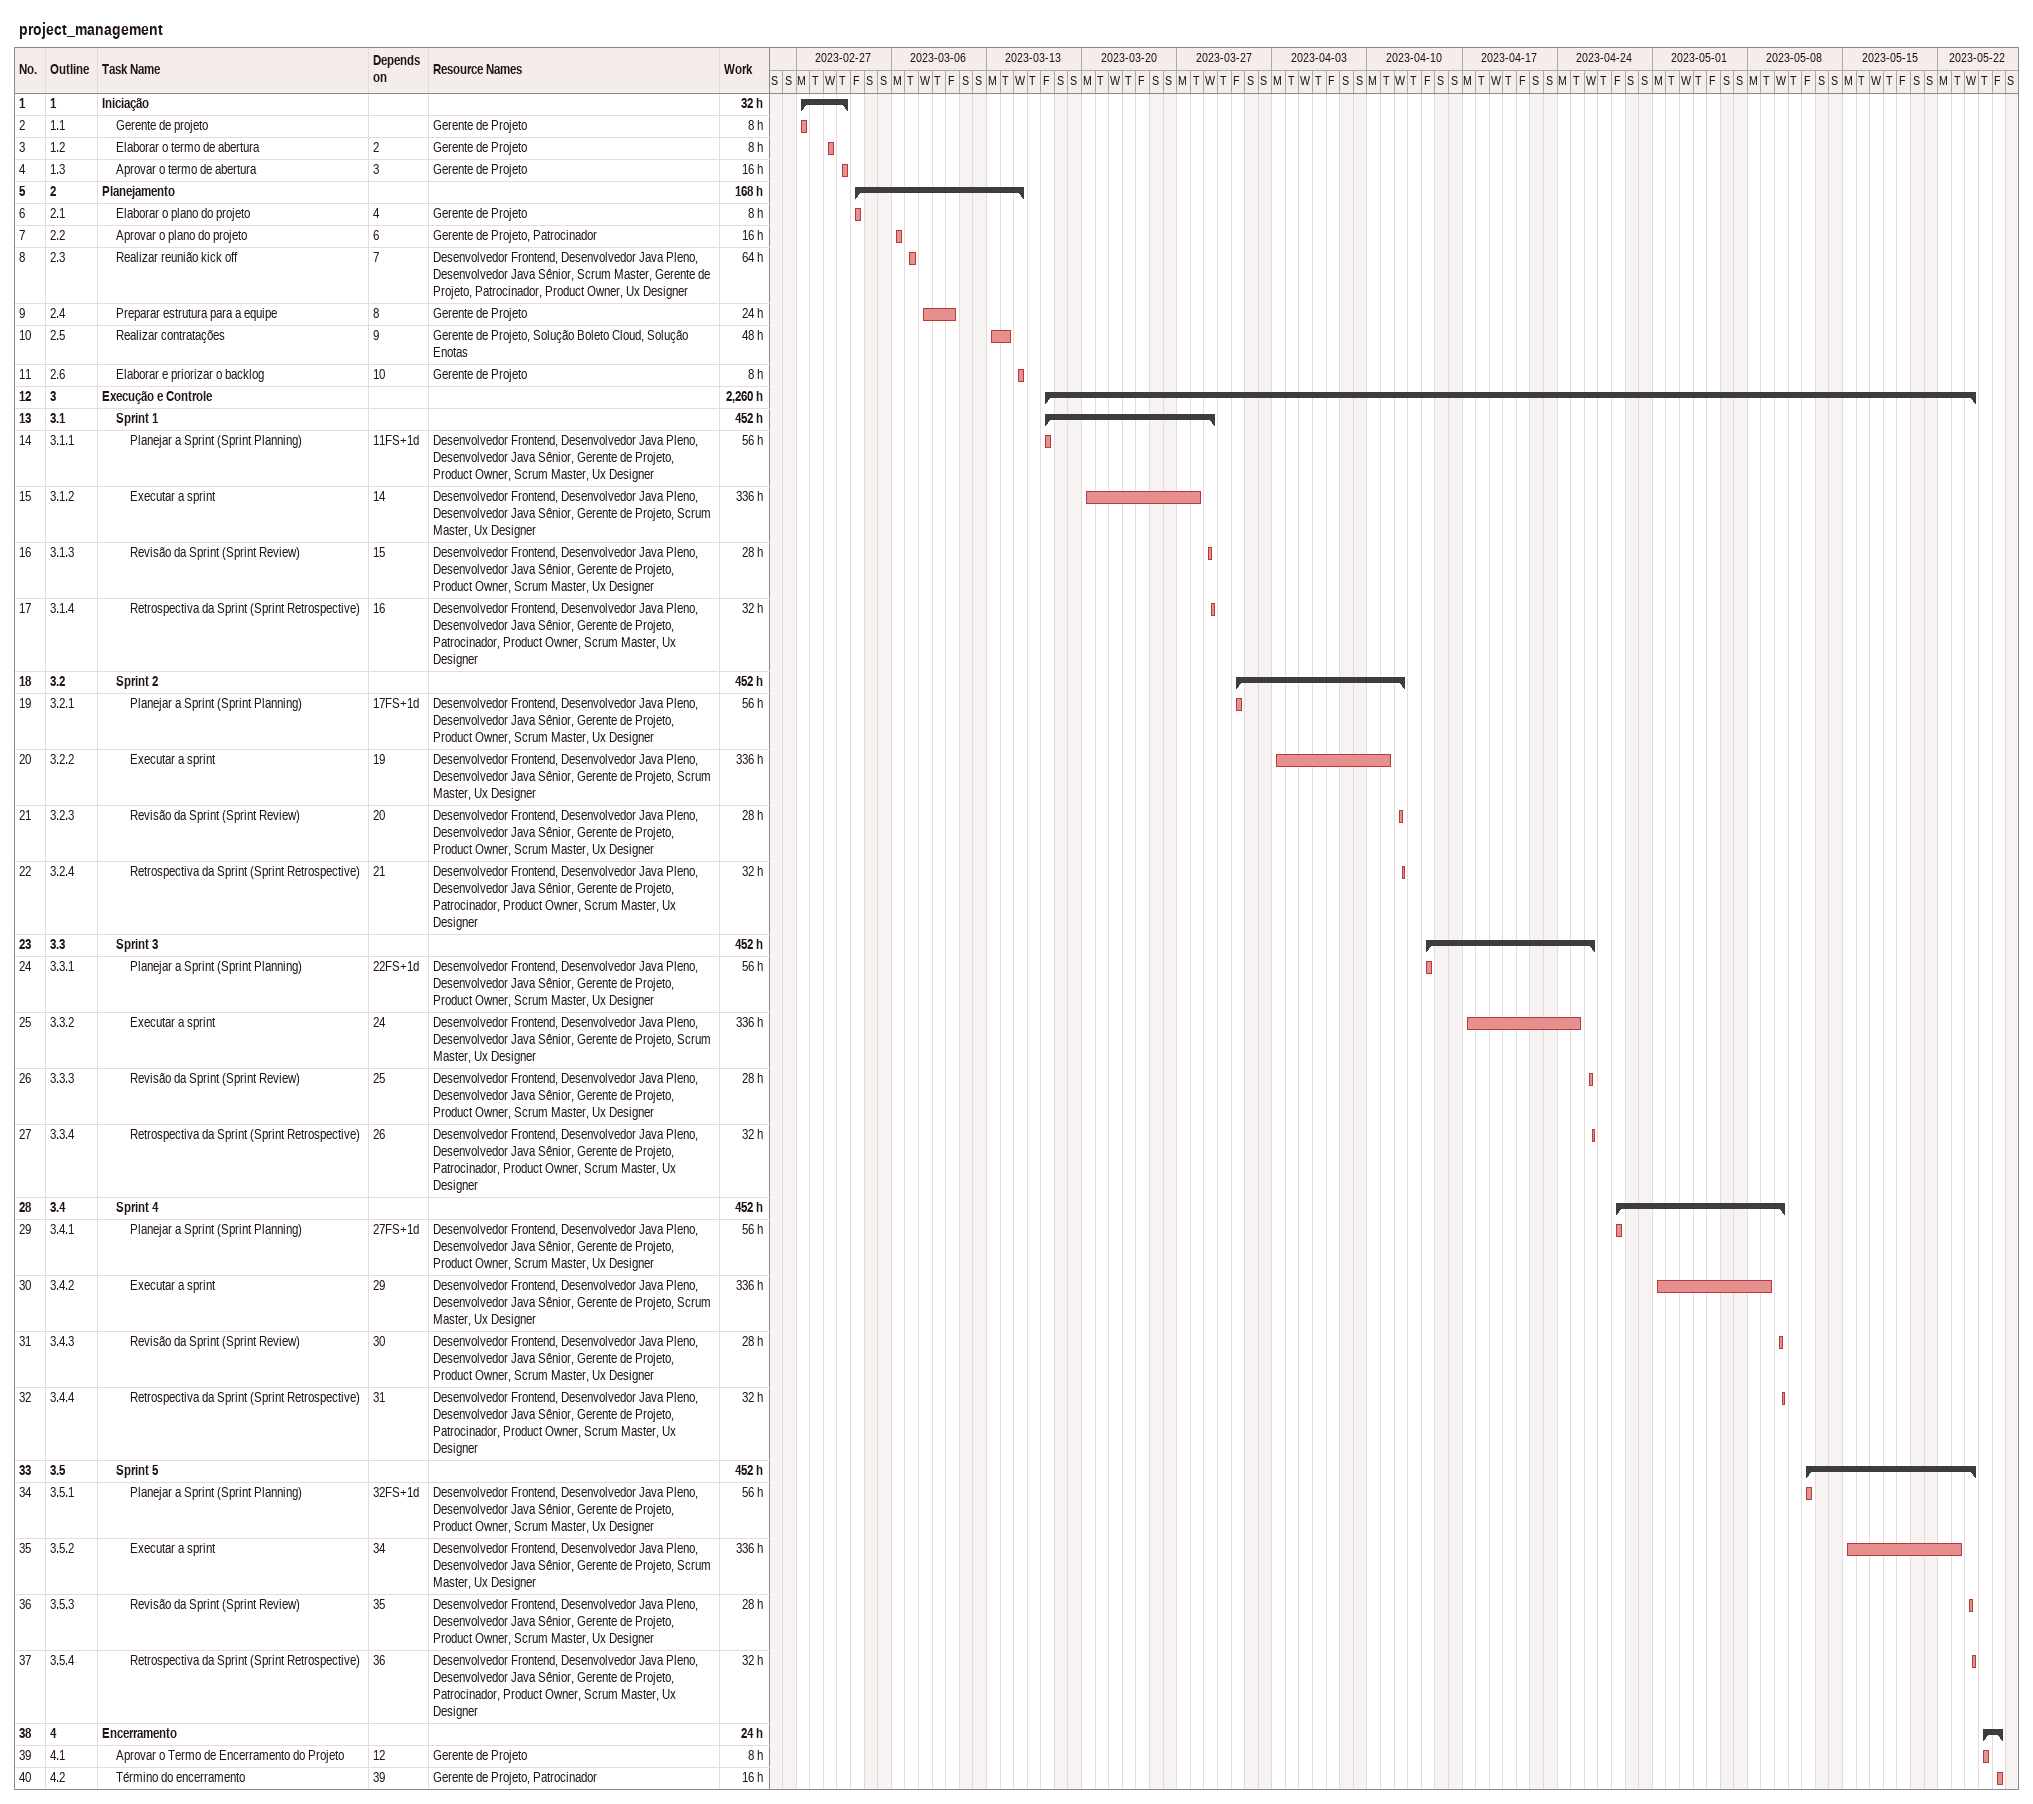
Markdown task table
project_management

| ID | WBS | Task | Start | Finish | Predecessors | Resources | Work (h) |
|---|---|---|---|---|---|---|---|
| 1 | 1 | **Iniciação** | 2023-02-27 | 2023-03-02 |  |  | 32 |
| 2 | 1.1 | Gerente de projeto | 2023-02-27 | 2023-02-27 |  | Gerente de Projeto | 8 |
| 3 | 1.2 | Elaborar o termo de abertura | 2023-03-01 | 2023-03-01 | 2 | Gerente de Projeto | 8 |
| 4 | 1.3 | Aprovar o termo de abertura | 2023-03-02 | 2023-03-02 | 3 | Gerente de Projeto | 16 |
| 5 | 2 | **Planejamento** | 2023-03-03 | 2023-03-15 |  |  | 168 |
| 6 | 2.1 | Elaborar o plano do projeto | 2023-03-03 | 2023-03-03 | 4 | Gerente de Projeto | 8 |
| 7 | 2.2 | Aprovar o plano do projeto | 2023-03-06 | 2023-03-06 | 6 | Gerente de Projeto, Patrocinador | 16 |
| 8 | 2.3 | Realizar reunião kick off | 2023-03-07 | 2023-03-07 | 7 | Desenvolvedor Frontend, Desenvolvedor Java Pleno, Desenvolvedor Java Sênior, Scrum Master, Gerente de Projeto, Patrocinador, Product Owner, Ux Designer | 64 |
| 9 | 2.4 | Preparar estrutura para a equipe | 2023-03-08 | 2023-03-10 | 8 | Gerente de Projeto | 24 |
| 10 | 2.5 | Realizar contratações | 2023-03-13 | 2023-03-14 | 9 | Gerente de Projeto, Solução Boleto Cloud, Solução Enotas | 48 |
| 11 | 2.6 | Elaborar e priorizar o backlog | 2023-03-15 | 2023-03-15 | 10 | Gerente de Projeto | 8 |
| 12 | 3 | **Execução e Controle** | 2023-03-17 | 2023-05-24 |  |  | 2260 |
| 13 | 3.1 | **Sprint 1** | 2023-03-17 | 2023-03-29 |  |  | 452 |
| 14 | 3.1.1 | Planejar a Sprint (Sprint Planning) | 2023-03-17 | 2023-03-17 | 11FS+1d | Desenvolvedor Frontend, Desenvolvedor Java Pleno, Desenvolvedor Java Sênior, Gerente de Projeto, Product Owner, Scrum Master, Ux Designer | 56 |
| 15 | 3.1.2 | Executar a sprint | 2023-03-20 | 2023-03-28 | 14 | Desenvolvedor Frontend, Desenvolvedor Java Pleno, Desenvolvedor Java Sênior, Gerente de Projeto, Scrum Master, Ux Designer | 336 |
| 16 | 3.1.3 | Revisão da Sprint (Sprint Review) | 2023-03-29 | 2023-03-29 | 15 | Desenvolvedor Frontend, Desenvolvedor Java Pleno, Desenvolvedor Java Sênior, Gerente de Projeto, Product Owner, Scrum Master, Ux Designer | 28 |
| 17 | 3.1.4 | Retrospectiva da Sprint (Sprint Retrospective) | 2023-03-29 | 2023-03-29 | 16 | Desenvolvedor Frontend, Desenvolvedor Java Pleno, Desenvolvedor Java Sênior, Gerente de Projeto, Patrocinador, Product Owner, Scrum Master, Ux Designer | 32 |
| 18 | 3.2 | **Sprint 2** | 2023-03-31 | 2023-04-12 |  |  | 452 |
| 19 | 3.2.1 | Planejar a Sprint (Sprint Planning) | 2023-03-31 | 2023-03-31 | 17FS+1d | Desenvolvedor Frontend, Desenvolvedor Java Pleno, Desenvolvedor Java Sênior, Gerente de Projeto, Product Owner, Scrum Master, Ux Designer | 56 |
| 20 | 3.2.2 | Executar a sprint | 2023-04-03 | 2023-04-11 | 19 | Desenvolvedor Frontend, Desenvolvedor Java Pleno, Desenvolvedor Java Sênior, Gerente de Projeto, Scrum Master, Ux Designer | 336 |
| 21 | 3.2.3 | Revisão da Sprint (Sprint Review) | 2023-04-12 | 2023-04-12 | 20 | Desenvolvedor Frontend, Desenvolvedor Java Pleno, Desenvolvedor Java Sênior, Gerente de Projeto, Product Owner, Scrum Master, Ux Designer | 28 |
| 22 | 3.2.4 | Retrospectiva da Sprint (Sprint Retrospective) | 2023-04-12 | 2023-04-12 | 21 | Desenvolvedor Frontend, Desenvolvedor Java Pleno, Desenvolvedor Java Sênior, Gerente de Projeto, Patrocinador, Product Owner, Scrum Master, Ux Designer | 32 |
| 23 | 3.3 | **Sprint 3** | 2023-04-14 | 2023-04-26 |  |  | 452 |
| 24 | 3.3.1 | Planejar a Sprint (Sprint Planning) | 2023-04-14 | 2023-04-14 | 22FS+1d | Desenvolvedor Frontend, Desenvolvedor Java Pleno, Desenvolvedor Java Sênior, Gerente de Projeto, Product Owner, Scrum Master, Ux Designer | 56 |
| 25 | 3.3.2 | Executar a sprint | 2023-04-17 | 2023-04-25 | 24 | Desenvolvedor Frontend, Desenvolvedor Java Pleno, Desenvolvedor Java Sênior, Gerente de Projeto, Scrum Master, Ux Designer | 336 |
| 26 | 3.3.3 | Revisão da Sprint (Sprint Review) | 2023-04-26 | 2023-04-26 | 25 | Desenvolvedor Frontend, Desenvolvedor Java Pleno, Desenvolvedor Java Sênior, Gerente de Projeto, Product Owner, Scrum Master, Ux Designer | 28 |
| 27 | 3.3.4 | Retrospectiva da Sprint (Sprint Retrospective) | 2023-04-26 | 2023-04-26 | 26 | Desenvolvedor Frontend, Desenvolvedor Java Pleno, Desenvolvedor Java Sênior, Gerente de Projeto, Patrocinador, Product Owner, Scrum Master, Ux Designer | 32 |
| 28 | 3.4 | **Sprint 4** | 2023-04-28 | 2023-05-10 |  |  | 452 |
| 29 | 3.4.1 | Planejar a Sprint (Sprint Planning) | 2023-04-28 | 2023-04-28 | 27FS+1d | Desenvolvedor Frontend, Desenvolvedor Java Pleno, Desenvolvedor Java Sênior, Gerente de Projeto, Product Owner, Scrum Master, Ux Designer | 56 |
| 30 | 3.4.2 | Executar a sprint | 2023-05-01 | 2023-05-09 | 29 | Desenvolvedor Frontend, Desenvolvedor Java Pleno, Desenvolvedor Java Sênior, Gerente de Projeto, Scrum Master, Ux Designer | 336 |
| 31 | 3.4.3 | Revisão da Sprint (Sprint Review) | 2023-05-10 | 2023-05-10 | 30 | Desenvolvedor Frontend, Desenvolvedor Java Pleno, Desenvolvedor Java Sênior, Gerente de Projeto, Product Owner, Scrum Master, Ux Designer | 28 |
| 32 | 3.4.4 | Retrospectiva da Sprint (Sprint Retrospective) | 2023-05-10 | 2023-05-10 | 31 | Desenvolvedor Frontend, Desenvolvedor Java Pleno, Desenvolvedor Java Sênior, Gerente de Projeto, Patrocinador, Product Owner, Scrum Master, Ux Designer | 32 |
| 33 | 3.5 | **Sprint 5** | 2023-05-12 | 2023-05-24 |  |  | 452 |
| 34 | 3.5.1 | Planejar a Sprint (Sprint Planning) | 2023-05-12 | 2023-05-12 | 32FS+1d | Desenvolvedor Frontend, Desenvolvedor Java Pleno, Desenvolvedor Java Sênior, Gerente de Projeto, Product Owner, Scrum Master, Ux Designer | 56 |
| 35 | 3.5.2 | Executar a sprint | 2023-05-15 | 2023-05-23 | 34 | Desenvolvedor Frontend, Desenvolvedor Java Pleno, Desenvolvedor Java Sênior, Gerente de Projeto, Scrum Master, Ux Designer | 336 |
| 36 | 3.5.3 | Revisão da Sprint (Sprint Review) | 2023-05-24 | 2023-05-24 | 35 | Desenvolvedor Frontend, Desenvolvedor Java Pleno, Desenvolvedor Java Sênior, Gerente de Projeto, Product Owner, Scrum Master, Ux Designer | 28 |
| 37 | 3.5.4 | Retrospectiva da Sprint (Sprint Retrospective) | 2023-05-24 | 2023-05-24 | 36 | Desenvolvedor Frontend, Desenvolvedor Java Pleno, Desenvolvedor Java Sênior, Gerente de Projeto, Patrocinador, Product Owner, Scrum Master, Ux Designer | 32 |
| 38 | 4 | **Encerramento** | 2023-05-25 | 2023-05-26 |  |  | 24 |
| 39 | 4.1 | Aprovar o Termo de Encerramento do Projeto | 2023-05-25 | 2023-05-25 | 12 | Gerente de Projeto | 8 |
| 40 | 4.2 | Término do encerramento | 2023-05-26 | 2023-05-26 | 39 | Gerente de Projeto, Patrocinador | 16 |
